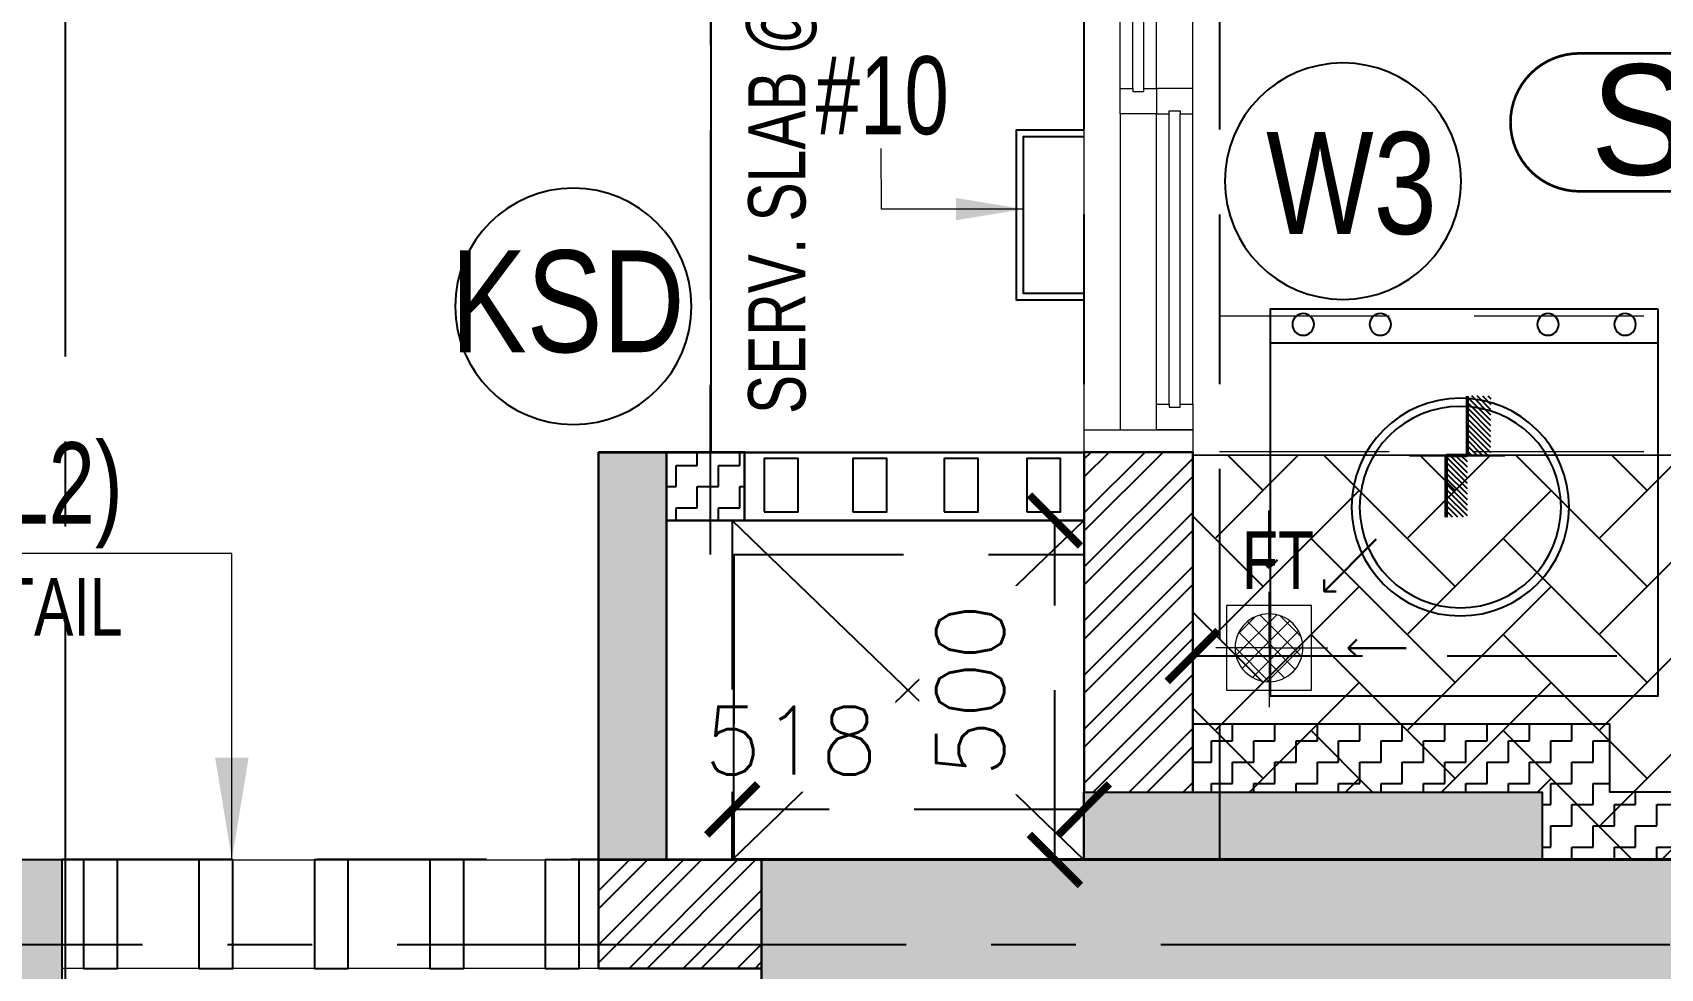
# Model space of a CAD drawing. Header units: millimetres. Extents: x 1167879 to 1231451, y -5731814 to -5645217.
# Drawn here: x 1199208 to 1201606, y -5721835 to -5720456 of the extents above; entities that cross this region are included whole.
import ezdxf
from ezdxf.enums import TextEntityAlignment as Align

# ---------------------------------------------------------------- set-up
doc = ezdxf.new("R2010")
doc.units = ezdxf.units.MM
doc.header["$LTSCALE"] = 1000
doc.header["$MEASUREMENT"] = 0
for name, pattern in [('2BHK-A - FRONT$0$AUDIT_D_120904163729-0', [0]), ('AUDIT_D_120904163729-0', [0]), ('T8 - TYPICAL FLOOR CORE$0$HIDDEN', [0.375, 0.25, -0.125]), ('T8(T9 IS SIMILAR) - DIMENSION & TEXTING$0$HIDDEN', [0.375, 0.25, -0.125]), ('T8(T9 IS SIMILAR)$0$$0$HIDDEN', [0.375, 0.25, -0.125]), ('T8(T9 IS SIMILAR)$0$HIDDEN', [0.375, 0.25, -0.125]), ('T8_REFUGE COLUMNS$0$CENTER2', [1.125, 0.75, -0.125, 0.125, -0.125])]:
    doc.linetypes.add(name, pattern=pattern)
doc.layers.get('0').update_dxf_attribs({"linetype": 'AUDIT_D_120904163729-0'})
for name, color, linetype in [('2BHK-A - FRONT$0$$0$A-Elev Feature-Chajja', 13, 'Continuous'), ('2BHK-A - FRONT$0$$0$CUT-OUT', 49, 'Continuous'), ('2BHK-A - FRONT$0$$0$LEDGE WALL', 5, 'Continuous'), ('2BHK-A - FRONT$0$A-DECK SUNK 125', 8, 'Continuous'), ('2BHK-A - FRONT$0$A-HATCH -160', 251, '2BHK-A - FRONT$0$AUDIT_D_120904163729-0'), ('2BHK-A - FRONT$0$a-KIT FIX', 251, 'Continuous'), ('2BHK-A - FRONT$0$A-SERVICES CUTOUT', 8, 'Continuous'), ('2BHK-A - FRONT$0$a-tile drop', 3, 'Continuous'), ('2BHK-A - FRONT$0$APT PLANS-typ$0$TILEDROP', 3, 'Continuous'), ('T8 - TYPICAL FLOOR CORE$0$A-SLAB SUNK-AC LEDGES', 251, 'T8 - TYPICAL FLOOR CORE$0$HIDDEN'), ('T8(T9 IS SIMILAR) - DIMENSION & TEXTING$0$A-DIMENSIONS', 2, 'T8(T9 IS SIMILAR) - DIMENSION & TEXTING$0$HIDDEN'), ('T8(T9 IS SIMILAR) - DIMENSION & TEXTING$0$a-window-no', 125, 'Continuous'), ('T8(T9 IS SIMILAR)$0$$6$a-beam 2', 50, 'Continuous'), ('T8(T9 IS SIMILAR)$0$S-BEAM', 20, 'T8(T9 IS SIMILAR)$0$$0$HIDDEN'), ('T8_REFUGE COLUMNS$0$A-CENTERLINE', 193, 'T8_REFUGE COLUMNS$0$CENTER2'), ('T8_REFUGE COLUMNS$0$A-RCC COLS', 3, 'Continuous'), ('T8_REFUGE COLUMNS$0$A-SHEAR WALL THICKENING', 3, 'Continuous'), ('T8_TYPICAL COLUMNS$0$A-RCC COLS', 3, 'Continuous'), ('T8_TYPICAL COLUMNS$0$A-SHEAR WALL THICKENING', 3, 'Continuous')]:
    doc.layers.add(name, color=color, linetype=linetype)
for name, color, linetype, lineweight in [('2BHK-A - FRONT$0$$0$a-TOI-fixtures', 251, 'Continuous', 0), ('2BHK-A - FRONT$0$$0$A-WALL- 160', 6, 'Continuous', 30), ('2BHK-A - FRONT$0$$0$Ele', 8, 'Continuous', 15), ('2BHK-A - FRONT$0$a-TOI-fixtures', 251, 'Continuous', 0), ('2BHK-A - FRONT$0$A-WALL- 160', 6, 'Continuous', 30), ('2BHK-A - FRONT$0$Window', 4, 'Continuous', 20), ('T8(T9 IS SIMILAR) - DIMENSION & TEXTING$0$R0-18-10-2014-T1-1st Podium Floor Plan$0$Text', 2, 'Continuous', 0), ('T8(T9 IS SIMILAR) - DIMENSION & TEXTING$0$T8 - TYPICAL FLOOR CORE$0$$1$a-Text', 4, 'Continuous', 0), ('T8(T9 IS SIMILAR)$0$D&W', 8, 'Continuous', 25), ('T8(T9 IS SIMILAR)$0$SCPL BEAM', 191, 'T8(T9 IS SIMILAR)$0$$0$HIDDEN', 13), ('T8_REFUGE COLUMNS$0$A-COLUMN NO size reduce', 81, 'Continuous', 25)]:
    doc.layers.add(name, color=color, linetype=linetype, lineweight=lineweight)
doc.layers.add('T8_REFUGE COLUMNS$0$COL-HATCH', color=7, linetype='Continuous', lineweight=25, true_color=0xa3a3a3)
doc.layers.add('T8_TYPICAL COLUMNS$0$$0$COL-HATCH', color=7, linetype='Continuous', lineweight=25, true_color=0xa3a3a3)
doc.styles.add('2BHK-A - FRONT$0$Romans 1', font='romans.shx', dxfattribs={"height": 100})
doc.styles.add('T8(T9 IS SIMILAR) - DIMENSION & TEXTING$0$ARIAL ARROW', font='swisscl.ttf')
doc.styles.add('T8(T9 IS SIMILAR) - DIMENSION & TEXTING$0$LODHA STANDERD', font='sanss___.ttf')
doc.styles.add('T8(T9 IS SIMILAR) - DIMENSION & TEXTING$0$Romans 1', font='romans.shx', dxfattribs={"height": 100})
doc.styles.add('T8(T9 IS SIMILAR) - DIMENSION & TEXTING$0$T8 - TYPICAL FLOOR CORE$0$$1$ARIAL ARROW', font='swisscl.ttf')
doc.styles.add('T8(T9 IS SIMILAR) - DIMENSION & TEXTING$0$Tahoma', font='tahoma.ttf')
doc.styles.add('T8_REFUGE COLUMNS$0$STANDARD', font='GOTHIC.TTF')
doc.dimstyles.new('2BHK-A - FRONT$0$ALPINE S', dxfattribs={"dimscale": 0, "dimtxt": 100, "dimasz": 75, "dimexe": 0, "dimexo": 0, "dimgap": 75, "dimtad": 1, "dimdec": 0, "dimzin": 0, "dimdsep": 46, "dimtxsty": '2BHK-A - FRONT$0$Romans 1', "dimblk": '2BHK-A - FRONT$0$_ArchTick', "dimcen": 0.09, "dimclrd": 256, "dimclre": 256, "dimclrt": 7, "dimadec": 0, "dimazin": 0, "dimtfac": 1, "dimtdec": 0, "dimtofl": 0, "dimtmove": 1, "dimatfit": 0, "dimldrblk": '2BHK-A - FRONT$0$_Open90', "dimfxl": 1, "dimtolj": 1, "dimtzin": 0, "dimarcsym": 0})
doc.dimstyles.new('T8(T9 IS SIMILAR) - DIMENSION & TEXTING$0$ALPINE S', dxfattribs={"dimscale": 0, "dimtxt": 100, "dimasz": 75, "dimexe": 0, "dimexo": 0, "dimgap": 75, "dimtad": 1, "dimdec": 0, "dimzin": 0, "dimdsep": 46, "dimtxsty": 'T8(T9 IS SIMILAR) - DIMENSION & TEXTING$0$Romans 1', "dimblk": 'T8(T9 IS SIMILAR) - DIMENSION & TEXTING$0$_ArchTick', "dimcen": 0.09, "dimclrd": 256, "dimclre": 256, "dimclrt": 7, "dimadec": 0, "dimazin": 0, "dimtfac": 1, "dimtdec": 0, "dimtofl": 0, "dimtmove": 1, "dimatfit": 0, "dimldrblk": 'T8(T9 IS SIMILAR) - DIMENSION & TEXTING$0$_Open90', "dimfxl": 1, "dimtolj": 1, "dimtzin": 0, "dimarcsym": 0})
doc.dimstyles.new('T8(T9 IS SIMILAR) - DIMENSION & TEXTING$0$SAMATA STD', dxfattribs={"dimtxt": 100, "dimasz": 50, "dimexe": 50, "dimexo": 50, "dimgap": 10, "dimtad": 0, "dimdec": 0, "dimrnd": 5, "dimzin": 0, "dimdsep": 46, "dimtxsty": 'T8(T9 IS SIMILAR) - DIMENSION & TEXTING$0$Tahoma', "dimblk": 'T8(T9 IS SIMILAR) - DIMENSION & TEXTING$0$_Origin2', "dimcen": -50, "dimdle": 50, "dimclrd": 7, "dimclre": 7, "dimclrt": 7, "dimadec": 0, "dimazin": 0, "dimtfac": 1, "dimtdec": 0, "dimtmove": 1, "dimatfit": 3, "dimfxl": 150, "dimtfill": 1, "dimtolj": 1, "dimtzin": 0, "dimlwd": -1, "dimlwe": -1, "dimarcsym": 0})
pattern_1 = [(0, (0, 0), (31.25, 31.25), [31.25, -31.25]), (90, (31.25, 0), (-31.25, 31.25), [31.25, -31.25])]

# ---------------------------------------------------------------- blocks, each defined once
blk = doc.blocks.new('T8(T9 IS SIMILAR) - DIMENSION & TEXTING$0$_Origin2')
at = {"color": 0, "linetype": 'ByBlock', "lineweight": -2}
blk.add_line((-0.5, 0), (-1, 0), dxfattribs=at)
for radius in [0.5, 0.25]:
    blk.add_circle((0, 0), radius, dxfattribs=at)
blk = doc.blocks.new('T8(T9 IS SIMILAR) - DIMENSION & TEXTING$0$WINDOW TAG')
at = {"layer": 'T8(T9 IS SIMILAR) - DIMENSION & TEXTING$0$a-window-no'}
blk.add_circle((0, 0), 174.0900956831736, dxfattribs=at)
at = {"layer": 'T8(T9 IS SIMILAR) - DIMENSION & TEXTING$0$a-window-no', "style": 'T8(T9 IS SIMILAR) - DIMENSION & TEXTING$0$LODHA STANDERD'}
blk.add_attdef('WINDOW', text='', height=150, dxfattribs=at).set_placement((11.34681474116587, 2.790841638110578), align=Align.MIDDLE_CENTER)
blk = doc.blocks.new('T8(T9 IS SIMILAR) - DIMENSION & TEXTING$0$_ArchTick')
at = {"color": 0, "linetype": 'ByBlock', "const_width": 0.15}
blk.add_lwpolyline([(-0.5, -0.5), (0.5, 0.5)], dxfattribs=at)
blk = doc.blocks.new('*D532')
at = {"layer": 'T8(T9 IS SIMILAR) - DIMENSION & TEXTING$0$A-DIMENSIONS', "linetype": 'T8(T9 IS SIMILAR) - DIMENSION & TEXTING$0$HIDDEN', "lineweight": -2, "transparency": 16777216}
for p, q in [((1200917.264479274, -5721250.608770953), (1200917.264479274, -5721374.467450213)), ((1204892.264499908, -5721250.608770953), (1204892.264499908, -5721374.467450213))]:
    blk.add_line(p, q, dxfattribs=at)
at = {"layer": 'T8(T9 IS SIMILAR) - DIMENSION & TEXTING$0$A-DIMENSIONS', "lineweight": -2, "transparency": 16777216}
blk.add_line((1200917.264479274, -5721374.467450213), (1204892.264499908, -5721374.467450213), dxfattribs=at)
at = {"layer": 'T8(T9 IS SIMILAR) - DIMENSION & TEXTING$0$A-DIMENSIONS', "linetype": 'ByBlock', "lineweight": -2, "transparency": 16777216, "xscale": 75, "yscale": 75, "zscale": 75, "rotation": 180}
blk.add_blockref('T8(T9 IS SIMILAR) - DIMENSION & TEXTING$0$_ArchTick', (1200917.264479274, -5721374.467450213), dxfattribs=at)
at = {"layer": 'T8(T9 IS SIMILAR) - DIMENSION & TEXTING$0$A-DIMENSIONS', "linetype": 'ByBlock', "lineweight": -2, "transparency": 16777216, "xscale": 75, "yscale": 75, "zscale": 75}
blk.add_blockref('T8(T9 IS SIMILAR) - DIMENSION & TEXTING$0$_ArchTick', (1204892.264499908, -5721374.467450213), dxfattribs=at)
at = {"layer": 'T8(T9 IS SIMILAR) - DIMENSION & TEXTING$0$A-DIMENSIONS', "color": 7, "linetype": 'ByBlock', "transparency": 16777216, "insert": (1203075.905711138, -5721249.467450213), "char_height": 100, "attachment_point": 5, "style": 'T8(T9 IS SIMILAR) - DIMENSION & TEXTING$0$Romans 1'}
blk.add_mtext('\\A1;3975', dxfattribs=at)
blk = doc.blocks.new('T8(T9 IS SIMILAR) - DIMENSION & TEXTING$0$_Open90')
at = {"color": 0, "linetype": 'ByBlock', "lineweight": -2}
for p, q in [((-0.5, 0.5), (0, 0)), ((0, 0), (-1, 0)), ((0, 0), (-0.5, -0.5))]:
    blk.add_line(p, q, dxfattribs=at)
blk = doc.blocks.new('*D262')
at = {"layer": 'T8(T9 IS SIMILAR) - DIMENSION & TEXTING$0$A-DIMENSIONS', "linetype": 'T8(T9 IS SIMILAR) - DIMENSION & TEXTING$0$HIDDEN', "lineweight": -2, "transparency": 16777216}
for p, q in [((1200239.060701034, -5721674.86325339), (1200239.060701034, -5721600.515585697)), ((1200756.937013956, -5721674.86325339), (1200756.937013956, -5721600.515585697))]:
    blk.add_line(p, q, dxfattribs=at)
at = {"layer": 'T8(T9 IS SIMILAR) - DIMENSION & TEXTING$0$A-DIMENSIONS', "lineweight": -2, "transparency": 16777216}
blk.add_line((1200756.937013956, -5721600.515585697), (1200239.060701034, -5721600.515585697), dxfattribs=at)
at = {"layer": 'T8(T9 IS SIMILAR) - DIMENSION & TEXTING$0$A-DIMENSIONS', "linetype": 'ByBlock', "lineweight": -2, "transparency": 16777216, "xscale": 75, "yscale": 75, "zscale": 75}
blk.add_blockref('T8(T9 IS SIMILAR) - DIMENSION & TEXTING$0$_ArchTick', (1200756.937013956, -5721600.515585697), dxfattribs=at)
at = {"layer": 'T8(T9 IS SIMILAR) - DIMENSION & TEXTING$0$A-DIMENSIONS', "color": 7, "linetype": 'ByBlock', "transparency": 16777216, "insert": (1200325.670615601, -5721499.166500621), "char_height": 100, "attachment_point": 5, "style": 'T8(T9 IS SIMILAR) - DIMENSION & TEXTING$0$Romans 1', "bg_fill": 3, "box_fill_scale": 1.25, "bg_fill_color": 256, "bg_fill_true_color": 13158600, "bg_fill_transparency": 0}
blk.add_mtext('\\A1;518', dxfattribs=at)
at = {"layer": 'T8(T9 IS SIMILAR) - DIMENSION & TEXTING$0$A-DIMENSIONS', "linetype": 'ByBlock', "lineweight": -2, "transparency": 16777216, "xscale": 75, "yscale": 75, "zscale": 75, "rotation": 180}
blk.add_blockref('T8(T9 IS SIMILAR) - DIMENSION & TEXTING$0$_ArchTick', (1200239.060701034, -5721600.515585697), dxfattribs=at)
blk = doc.blocks.new('*D263')
at = {"layer": 'T8(T9 IS SIMILAR) - DIMENSION & TEXTING$0$A-DIMENSIONS', "linetype": 'T8(T9 IS SIMILAR) - DIMENSION & TEXTING$0$HIDDEN', "lineweight": -2, "transparency": 16777216}
for p, q in [((1200757.264479273, -5721174.931558357), (1200714.367688449, -5721174.931558357)), ((1200756.937014136, -5721674.911208472), (1200714.367688449, -5721674.911208472))]:
    blk.add_line(p, q, dxfattribs=at)
at = {"layer": 'T8(T9 IS SIMILAR) - DIMENSION & TEXTING$0$A-DIMENSIONS', "lineweight": -2, "transparency": 16777216}
blk.add_line((1200714.367688449, -5721674.911208472), (1200714.367688449, -5721174.931558357), dxfattribs=at)
at = {"layer": 'T8(T9 IS SIMILAR) - DIMENSION & TEXTING$0$A-DIMENSIONS', "linetype": 'ByBlock', "lineweight": -2, "transparency": 16777216, "xscale": 75, "yscale": 75, "zscale": 75}
for p, rotation in [((1200714.367688449, -5721174.931558357), 90), ((1200714.367688449, -5721674.911208472), 270)]:
    blk.add_blockref('T8(T9 IS SIMILAR) - DIMENSION & TEXTING$0$_ArchTick', p, dxfattribs=dict(at, rotation=rotation))
at = {"layer": 'T8(T9 IS SIMILAR) - DIMENSION & TEXTING$0$A-DIMENSIONS', "color": 7, "linetype": 'ByBlock', "transparency": 16777216, "insert": (1200589.36768845, -5721424.921383414), "char_height": 100, "attachment_point": 5, "rotation": 90, "style": 'T8(T9 IS SIMILAR) - DIMENSION & TEXTING$0$Romans 1', "bg_fill": 3, "box_fill_scale": 1.25, "bg_fill_color": 256, "bg_fill_true_color": 13158600, "bg_fill_transparency": 0}
blk.add_mtext('\\A1;500', dxfattribs=at)
blk = doc.blocks.new('T8_REFUGE COLUMNS$0$A$C277F3394')
at = {"layer": 'T8_REFUGE COLUMNS$0$A-SHEAR WALL THICKENING', "linetype": 'ByBlock', "true_color": 0xa3a3a3}
h = blk.add_hatch(color=253, dxfattribs=at)
h.dxf.hatch_style = 1
h.paths.add_polyline_path([(-4335.32748595369, -2350), (-3660.327485950664, -2350), (-3660.327485950664, -2450), (-4335.32748595369, -2450)])
at = {"layer": 'T8_REFUGE COLUMNS$0$A-SHEAR WALL THICKENING', "linetype": 'ByBlock'}
blk.add_lwpolyline([(-4335.32748595369, -2350), (-3660.327485950664, -2350), (-3660.327485950664, -2450), (-4335.32748595369, -2450)], close=True, dxfattribs=at)
blk = doc.blocks.new('T8_REFUGE COLUMNS$0$A$C46A13422')
at = {"layer": 'T8_REFUGE COLUMNS$0$A-SHEAR WALL THICKENING', "linetype": 'ByBlock'}
blk.add_blockref('T8_REFUGE COLUMNS$0$A$C277F3394', (-5609.804574582027, -7500.000000004657), dxfattribs=at)
blk = doc.blocks.new('T8_REFUGE COLUMNS')
at = {"layer": 'T8_REFUGE COLUMNS$0$COL-HATCH', "linetype": 'ByBlock'}
h = blk.add_hatch(color=256, dxfattribs=at)
h.dxf.hatch_style = 1
h.paths.add_polyline_path([(1196642.069074492, -5721924.863253403), (1199252.069074523, -5721924.863253403), (1199252.069074523, -5721674.863253405), (1196642.069074492, -5721674.863253405)])
h = blk.add_hatch(color=256, dxfattribs=at)
h.dxf.hatch_style = 1
h.paths.add_polyline_path([(1200282.069074492, -5721674.863253403), (1201792.069074492, -5721674.863253403), (1201792.069074492, -5721924.863253403), (1200282.069074492, -5721924.863253403)])
at = {"layer": 'T8_REFUGE COLUMNS$0$A-CENTERLINE'}
for p, q in [((1199257.069077838, -5728808.541404216), (1199257.069077838, -5698299.636913834)), ((1217370.295760799, -5721799.863253404), (1182156.903157666, -5721799.863253404))]:
    blk.add_line(p, q, dxfattribs=at)
at = {"layer": 'T8_REFUGE COLUMNS$0$A-COLUMN NO size reduce', "linetype": 'ByBlock', "const_width": 3.9}
blk.add_lwpolyline([(1201487.004085433, -5720690.069423738, -1), (1201487.004085433, -5720486.894712655), (1202089.855886927, -5720486.894712656, -1), (1202089.855886928, -5720690.069423736)], format="xyb", close=True, dxfattribs=at)
at = {"layer": 'T8_REFUGE COLUMNS$0$A-RCC COLS', "linetype": 'ByBlock'}
for points in [[(1196642.069074492, -5721924.863253403), (1199252.069074523, -5721924.863253403), (1199252.069074523, -5721674.863253405), (1196642.069074492, -5721674.863253405)], [(1200282.069074492, -5721674.863253403), (1201792.069074492, -5721674.863253403), (1201792.069074492, -5721924.863253403), (1200282.069074492, -5721924.863253403)]]:
    blk.add_lwpolyline(points, close=True, dxfattribs=at)
blk.add_blockref('T8_REFUGE COLUMNS$0$A$C46A13422', (1210702.069074492, -5711724.863253396), dxfattribs=at)
at = {"layer": 'T8_REFUGE COLUMNS$0$A-COLUMN NO size reduce', "linetype": 'ByBlock', "insert": (1201503.254085432, -5720503.144712655), "char_height": 162.5, "attachment_point": 1, "style": 'T8_REFUGE COLUMNS$0$STANDARD'}
blk.add_mtext_dynamic_manual_height_columns('SW47', width=444.6849770843983, gutter_width=500, heights=[0], dxfattribs=at)
blk = doc.blocks.new('T8_TYPICAL COLUMNS$0$A$C277F3394')
at = {"layer": 'T8_TYPICAL COLUMNS$0$A-SHEAR WALL THICKENING', "linetype": 'ByBlock'}
h = blk.add_hatch(color=31, dxfattribs=at)
h.dxf.hatch_style = 1
h.paths.add_polyline_path([(-4335.32748595369, -2350), (-3660.327485950664, -2350), (-3660.327485950664, -2450), (-4335.32748595369, -2450)])
blk.add_lwpolyline([(-4335.32748595369, -2350), (-3660.327485950664, -2350), (-3660.327485950664, -2450), (-4335.32748595369, -2450)], close=True, dxfattribs=at)
blk = doc.blocks.new('T8_TYPICAL COLUMNS$0$A$C46A13422')
at = {"layer": 'T8_TYPICAL COLUMNS$0$A-SHEAR WALL THICKENING', "linetype": 'ByBlock'}
blk.add_blockref('T8_TYPICAL COLUMNS$0$A$C277F3394', (-5609.804574582027, -7500.000000004657), dxfattribs=at)
blk = doc.blocks.new('T8_TYPICAL COLUMNS')
at = {"layer": 'T8_TYPICAL COLUMNS$0$$0$COL-HATCH', "linetype": 'ByBlock'}
h = blk.add_hatch(color=256, dxfattribs=at)
h.dxf.hatch_style = 1
h.paths.add_polyline_path([(1200282.240084554, -5721924.027665386), (1202692.264499909, -5721924.027665386), (1202692.264499909, -5721674.027665386), (1200282.240084554, -5721674.027665386)])
h.paths.add_polyline_path([(1209852.264499908, -5721674.027665386), (1212262.288915263, -5721674.027665386), (1212262.288915263, -5721924.027665386), (1209852.264499908, -5721924.027665386)])
at = {"layer": 'T8_TYPICAL COLUMNS$0$A-RCC COLS', "linetype": 'ByBlock'}
blk.add_lwpolyline([(1200282.240084554, -5721924.027665386), (1202692.264499909, -5721924.027665386), (1202692.264499909, -5721674.027665386), (1200282.240084554, -5721674.027665386)], close=True, dxfattribs=at)
for name, p in [('T8_REFUGE COLUMNS', (0, 0)), ('T8_TYPICAL COLUMNS$0$A$C46A13422', (1210702.069074492, -5711724.863253396))]:
    blk.add_blockref(name, p, dxfattribs=at)
blk = doc.blocks.new('2BHK-A - FRONT$0$1500')
at = {"layer": '2BHK-A - FRONT$0$Window', "color": 1, "lineweight": 13}
for p, q in [((1150276.486151809, -5694418.8163806), (1148842.486151809, -5694418.8163806)), ((1149307.486151809, -5694418.8163806), (1148879.986151809, -5694418.8163806)), ((1149307.486151809, -5694472.143047268), (1148879.986151809, -5694472.143047268)), ((1149773.736151809, -5694472.143047268), (1149344.986151809, -5694472.143047268)), ((1149811.236151809, -5694472.143047268), (1150276.48615181, -5694472.143047269)), ((1149307.486151809, -5694525.469713934), (1148842.486151809, -5694525.469713934)), ((1149773.736151809, -5694525.469713934), (1149344.986151809, -5694525.469713934)), ((1150238.986151809, -5694525.469713934), (1149811.236151809, -5694525.469713934)), ((1149773.736151809, -5694578.8163806), (1148842.486151809, -5694578.8163806)), ((1150238.986151809, -5694578.8163806), (1149811.236151809, -5694578.8163806))]:
    blk.add_line(p, q, dxfattribs=at)
at = {"layer": '2BHK-A - FRONT$0$Window', "color": 5, "lineweight": 13}
for p, q in [((1149307.486151809, -5694449.059713934), (1148879.986151809, -5694449.059713934)), ((1149307.486151809, -5694453.559713934), (1148879.986151809, -5694453.559713934)), ((1149773.736151809, -5694490.726380601), (1149344.986151809, -5694490.726380601)), ((1149773.736151809, -5694506.886380601), (1149344.986151809, -5694506.886380601)), ((1150238.986151809, -5694544.053047268), (1149811.236151809, -5694544.053047268)), ((1150238.986151809, -5694560.233047267), (1149811.236151809, -5694560.233047267))]:
    blk.add_line(p, q, dxfattribs=at)
at = {"layer": '2BHK-A - FRONT$0$Window', "color": 4, "lineweight": 13}
for points in [[(1148842.486151809, -5694418.8163806), (1148809.486151809, -5694418.8163806), (1148809.486151809, -5694578.8163806), (1148842.486151809, -5694578.8163806)], [(1148879.986151809, -5694453.559713934), (1148879.986151809, -5694472.143047268), (1148842.486151809, -5694472.143047268), (1148842.486151809, -5694418.8163806), (1148879.986151809, -5694418.8163806), (1148879.986151809, -5694449.059713934), (1148875.486151809, -5694449.059713934), (1148875.486151809, -5694453.559713934)], [(1149307.486151809, -5694453.559713934), (1149307.486151809, -5694472.143047268), (1149344.986151809, -5694472.143047268), (1149344.986151809, -5694418.8163806), (1149307.486151809, -5694418.8163806), (1149307.486151809, -5694449.059713934), (1149311.986151809, -5694449.059713934), (1149311.986151809, -5694453.559713934)], [(1150309.486151809, -5694418.8163806), (1150276.486151809, -5694418.8163806), (1150276.486151809, -5694578.8163806), (1150309.486151809, -5694578.8163806)], [(1149344.986151809, -5694506.886380601), (1149344.986151809, -5694525.469713934), (1149307.486151809, -5694525.469713934), (1149307.486151809, -5694472.143047268), (1149344.986151809, -5694472.143047268), (1149344.986151809, -5694490.726380601), (1149340.486151809, -5694490.726380601), (1149340.486151809, -5694506.886380601)], [(1149773.736151809, -5694506.886380601), (1149773.736151809, -5694525.469713934), (1149811.236151809, -5694525.469713934), (1149811.236151809, -5694472.143047268), (1149773.736151809, -5694472.143047268), (1149773.736151809, -5694490.726380601), (1149778.236151809, -5694490.726380601), (1149778.236151809, -5694506.886380601)], [(1149811.236151809, -5694560.233047267), (1149811.236151809, -5694578.8163806), (1149773.736151809, -5694578.8163806), (1149773.736151809, -5694525.469713934), (1149811.236151809, -5694525.469713934), (1149811.236151809, -5694544.053047268), (1149806.736151809, -5694544.053047268), (1149806.736151809, -5694560.233047267)], [(1150238.986151809, -5694560.233047267), (1150238.986151809, -5694578.8163806), (1150276.486151809, -5694578.8163806), (1150276.486151809, -5694525.469713934), (1150238.986151809, -5694525.469713934), (1150238.986151809, -5694544.053047268), (1150243.486151809, -5694544.053047268), (1150243.486151809, -5694560.233047267)]]:
    blk.add_lwpolyline(points, close=True, dxfattribs=at)
blk = doc.blocks.new('2BHK-A - FRONT$0$WM-flat-1')
at = {"layer": '2BHK-A - FRONT$0$a-KIT FIX'}
blk.add_line((-110.3425776257645, -114.8052598498761), (-680.6954879406837, -114.8052598498761), dxfattribs=at)
blk.add_lwpolyline([(-680.6954879406837, -64.80525984987615), (-680.6954879406837, -635.1581701645628), (-110.3425776257645, -635.1581701645628), (-110.3425776257645, -64.80525984987615)], close=True, dxfattribs=at)
for centre, radius in [((-632.5945640295978, -87.86119951773433), 15.90515277803484), ((-518.9811874706065, -87.86119951773433), 15.90515277803484), ((-272.0568780959584, -87.86119951773433), 15.90515277803484), ((-158.4435015368508, -87.86119951773433), 15.90515277803484), ((-389.9216592886951, -356.8034508628771), 160.3296792248438), ((-389.9216592886951, -356.8034508628771), 148.3296792248438)]:
    blk.add_circle(centre, radius, dxfattribs=at)
blk = doc.blocks.new('2BHK-A - FRONT$0$_ArchTick')
at = {"color": 0, "linetype": 'ByBlock', "const_width": 0.15}
blk.add_lwpolyline([(-0.5, -0.5), (0.5, 0.5)], dxfattribs=at)
blk = doc.blocks.new('2BHK-A - FRONT$0$_Open90')
at = {"color": 0, "linetype": 'ByBlock', "lineweight": -2}
for p, q in [((0, 0), (-1, 0)), ((-0.5, 0.5), (0, 0)), ((0, 0), (-0.5, -0.5))]:
    blk.add_line(p, q, dxfattribs=at)
blk = doc.blocks.new('2BHK-A - FRONT$0$TILE DROP -x')
at = {"layer": '2BHK-A - FRONT$0$APT PLANS-typ$0$TILEDROP'}
h = blk.add_hatch(dxfattribs=at)
h.set_pattern_fill('ACET-2D-ANSI31', color=8, scale=90, angle=89.99999999999999, style=0)
h.set_pattern_definition([(135, (-851695.9139893535, 5365039.182609772), (-7.954951288348662, -7.954951288348659), [])])
h.paths.add_polyline_path([(-58323.94854449527, -19205.88290157635), (-58323.94854449527, -19023.73387729563), (-58261.51981097856, -19023.73387729563), (-58261.51981097856, -19205.88290157635)])
edge = h.paths.add_edge_path()
edge.add_line((-58323.94854449527, -19381.16774707194), (-58393.72960459582, -19381.16774707194))
edge.add_line((-58323.9485444997, -19205.88290157635), (-58323.94854449527, -19381.16774707194))
edge.add_line((-58393.08517707838, -19205.88290157635), (-58323.9485444997, -19205.88290157635))
edge.add_line((-58393.08517707464, -19381.16774707194), (-58393.08517707838, -19205.88290157635))
at = {"layer": '2BHK-A - FRONT$0$APT PLANS-typ$0$TILEDROP', "color": 1}
blk.add_line((-58153.93408855224, -19205.88290150836), (-58434.03095930733, -19205.88290150836), dxfattribs=at)
at = {"layer": '2BHK-A - FRONT$0$APT PLANS-typ$0$TILEDROP', "color": 20, "const_width": 10}
for points in [[(-58261.51981097856, -19205.88290157635), (-58261.51981097856, -19023.73387729563)], [(-58323.94854449527, -19381.16774707194), (-58323.94854449527, -19205.88290157635)], [(-58323.94854449527, -19205.88290157635), (-58261.51981097856, -19205.88290157635)]]:
    blk.add_lwpolyline(points, dxfattribs=at)
blk = doc.blocks.new('T8 - TYPICAL FLOOR CORE')
at = {"layer": 'T8 - TYPICAL FLOOR CORE$0$A-SLAB SUNK-AC LEDGES', "linetype": 'ByBlock'}
blk.add_line((1200207.43586557, -5719224.863253399), (1200207.43586557, -5721074.165996823), dxfattribs=at)
blk = doc.blocks.new('T8(T9 IS SIMILAR) - DIMENSION & TEXTING')
at = {"layer": 'T8(T9 IS SIMILAR) - DIMENSION & TEXTING$0$a-window-no'}
ref = blk.add_blockref('T8(T9 IS SIMILAR) - DIMENSION & TEXTING$0$WINDOW TAG', (1201138.584983289, -5720675.140993693), dxfattribs=dict(at, xscale=-1, rotation=180))
ref.add_attrib('WINDOW', 'W3', dxfattribs={"height": 150, "style": 'T8(T9 IS SIMILAR) - DIMENSION & TEXTING$0$LODHA STANDERD', "width": 0.8}).set_placement((1201151.248670458, -5720677.931835329), align=Align.MIDDLE_CENTER)
ref = blk.add_blockref('T8(T9 IS SIMILAR) - DIMENSION & TEXTING$0$WINDOW TAG', (1200005.006162856, -5720859.601252234), dxfattribs=dict(at, xscale=-1))
ref.add_attrib('WINDOW', 'KSD', dxfattribs={"height": 150, "style": 'T8(T9 IS SIMILAR) - DIMENSION & TEXTING$0$LODHA STANDERD', "width": 0.8}).set_placement((1199996.622311078, -5720852.077900309), align=Align.MIDDLE_CENTER)
at = {"layer": 'T8(T9 IS SIMILAR) - DIMENSION & TEXTING$0$R0-18-10-2014-T1-1st Podium Floor Plan$0$Text', "linetype": 'ByBlock', "style": 'T8(T9 IS SIMILAR) - DIMENSION & TEXTING$0$ARIAL ARROW'}
for s, height, p in [('#10', 114.75, (1200361.872323622, -5720605.909601983)), ('FT', 85, (1200989.744232427, -5721275.838419192))]:
    blk.add_text(s, height=height, dxfattribs=at).set_placement(p)
at = {"layer": 'T8(T9 IS SIMILAR) - DIMENSION & TEXTING$0$R0-18-10-2014-T1-1st Podium Floor Plan$0$Text', "insert": (1199341.237125142, -5721346.02423446), "char_height": 120, "width": 3557.379370709298, "attachment_point": 9, "style": 'T8(T9 IS SIMILAR) - DIMENSION & TEXTING$0$ARIAL ARROW'}
blk.add_mtext('LOUVERS (L2)\\P{\\H0.70833x;AS PER  DETAIL}', dxfattribs=at)
at = {"layer": 'T8(T9 IS SIMILAR) - DIMENSION & TEXTING$0$T8 - TYPICAL FLOOR CORE$0$$1$a-Text', "style": 'T8(T9 IS SIMILAR) - DIMENSION & TEXTING$0$T8 - TYPICAL FLOOR CORE$0$$1$ARIAL ARROW'}
blk.add_text('SERV. SLAB @BEAM BOTTOM', height=84.375, rotation=90, dxfattribs=at).set_placement((1200346.898156999, -5721018.070919664, 0.006081379658228192))
at = {"layer": 'T8(T9 IS SIMILAR) - DIMENSION & TEXTING$0$A-DIMENSIONS', "linetype": 'ByBlock'}
for base, p1, p2, override, picture, middle in [((1204892.264499908, -5721374.467450213), (1200917.264479274, -5721250.608770953), (1204892.264499908, -5721250.608770953), {"dimscale": 1, "dimfxl": 5, "dimarcsym": 1}, '*D532', (1203075.905711138, -5721374.467450213)), ((1200239.060701034, -5721600.515585697), (1200756.937013956, -5721674.86325339), (1200239.060701034, -5721674.86325339), {"dimscale": 1, "dimfxl": 5, "dimtfill": 1, "dimarcsym": 1}, '*D262', (1200325.670615601, -5721624.166500621))]:
    dim = blk.add_linear_dim(base=base, p1=p1, p2=p2, dimstyle='T8(T9 IS SIMILAR) - DIMENSION & TEXTING$0$ALPINE S', override=override, dxfattribs=at)
    dim.commit()
    dim.dimension.update_dxf_attribs({"geometry": picture, "text_midpoint": middle, "dimtype": 128})
at = {"layer": 'T8(T9 IS SIMILAR) - DIMENSION & TEXTING$0$R0-18-10-2014-T1-1st Podium Floor Plan$0$Text'}
for points, override in [([(1200668.390683232, -5720716.242350623), (1200458.635091109, -5720716.269555407), (1200458.590402022, -5720627.056685994)], {"dimscale": 1, "dimasz": 100, "dimclrd": 2, "dimfxlon": 1, "dimarcsym": 1}), ([(1199501.957290271, -5721674.3662308), (1199501.957290239, -5721223.708482599), (1198668.13046156, -5721223.744039682)], {"dimscale": 1, "dimasz": 150, "dimclrd": 2, "dimfxlon": 1, "dimarcsym": 1})]:
    blk.add_leader(points, dimstyle='T8(T9 IS SIMILAR) - DIMENSION & TEXTING$0$SAMATA STD', override=override, dxfattribs=at)
at = {"layer": 'T8(T9 IS SIMILAR) - DIMENSION & TEXTING$0$A-DIMENSIONS', "linetype": 'ByBlock'}
dim = blk.add_linear_dim(base=(1200714.367688449, -5721174.931558357), p1=(1200756.937014136, -5721674.911208472), p2=(1200757.264479273, -5721174.931558357), angle=90, dimstyle='T8(T9 IS SIMILAR) - DIMENSION & TEXTING$0$ALPINE S', override={"dimscale": 1, "dimfxl": 5, "dimtfill": 1, "dimarcsym": 1}, dxfattribs=at)
dim.commit()
dim.dimension.update_dxf_attribs({"geometry": '*D263', "text_midpoint": (1200589.36768845, -5721424.921383414)})
blk = doc.blocks.new('2BHK-A - FRONT$0$A$C1DA736AB')
at = {"layer": '2BHK-A - FRONT$0$a-TOI-fixtures', "linetype": 'ByBlock'}
for points in [[(117.0387634050567, 0.417050295509398, -1.444221873203588e-07), (202.2607585566584, 0.417050295509398, -1.444221873203588e-07)], [(81.71770091936924, -82.77827512752265, -1.444221873203588e-07), (158.1694625304081, -159.9498260067776, -1.444221873203588e-07)], [(0.4170502950437367, -117.0387634048238, -1.444221873203588e-07), (0.4170502950437367, -202.2607585564256, -1.444221873203588e-07)]]:
    blk.add_leader(points, dimstyle='2BHK-A - FRONT$0$ALPINE S', override={"dimscale": 1, "dimasz": 25, "dimtad": 0, "dimfxl": 5, "dimtfill": 1, "dimarcsym": 1}, dxfattribs=at)
blk = doc.blocks.new('2BHK-A - FRONT$0$$0$Type-A-First Floor Plan-bottom-up$0$FLOOR TRAP-flat-6')
at = {"layer": '2BHK-A - FRONT$0$$0$a-TOI-fixtures'}
h = blk.add_hatch(dxfattribs=at)
h.set_pattern_fill('ACET-2D-_USER', color=256, scale=20, angle=45, style=0, double=1, pattern_type=0)
h.set_pattern_definition([(45, (-789896.9811593808, 5385770.065510595), (-14.14213562373095, 14.14213562373095), []), (135, (-789896.9811593808, 5385770.065510595), (-14.14213562373095, -14.14213562373095), [])])
edge = h.paths.add_edge_path()
edge.add_arc((150, 150), 50, 0, 360)
for q in [(150, 228.6066128518432), (67.63823741488159, 150), (237.4005553796887, 150), (150, 63.56981365382671)]:
    blk.add_line((150, 150), q, dxfattribs=at)
blk.add_lwpolyline([(87.5, 212.5), (212.5, 212.5), (212.5, 87.5), (87.5, 87.5)], close=True, dxfattribs=at)
blk.add_circle((150, 150), 50, dxfattribs=at)
at = {"layer": '2BHK-A - FRONT$0$A-WALL- 160', "linetype": 'ByBlock', "rotation": 270}
blk.add_blockref('2BHK-A - FRONT$0$A$C1DA736AB', (149.9999999990687, 150.4170502950437), dxfattribs=at)
blk = doc.blocks.new('2BHK-A - FRONT')
at = {"layer": '2BHK-A - FRONT$0$A-DECK SUNK 125'}
h = blk.add_hatch(dxfattribs=at)
h.set_pattern_fill('AR-HBONE', color=256, scale=25)
h.set_pattern_definition([(45, (0, -0.5476252287626266), (1.110223024625157e-14, 141.4213562373095), [300, -100]), (135, (70.71067812503316, 70.1630528960377), (1.110223024625157e-14, 141.4213562373095), [300, -100])])
h.paths.add_polyline_path([(1148202.061546079, -5721078.308372898), (1146424.486131175, -5721079.075277767), (1146424.48610863, -5721574.575290616), (1146939.158665859, -5721574.575290616), (1146939.158665859, -5721674.589074674), (1148202.061500988, -5721674.589074674)])
at = {"layer": '2BHK-A - FRONT$0$A-HATCH -160', "linetype": 'ByBlock'}
h = blk.add_hatch(dxfattribs=at)
h.set_pattern_fill('ZIGZAG', color=256, scale=250)
h.set_pattern_definition(pattern_1)
h.paths.add_polyline_path([(1142149.48615181, -5723474.57567588), (1143849.558678093, -5723474.574905385), (1143849.558678093, -5723374.574905386), (1142149.48615181, -5723374.574905385)])
h.paths.add_polyline_path([(1144889.486164958, -5724474.575290454), (1144889.486138345, -5724574.575290545), (1147099.544620656, -5724574.575881324), (1147099.54462075, -5724474.575881391), (1145949.461151537, -5724474.219022865), (1145949.461151537, -5724374.219022865), (1145849.461151537, -5724374.219022865), (1145849.461089744, -5724474.575881232)])
h.paths.add_polyline_path([(1145949.461151537, -5723374.219022865), (1146849.188414096, -5723374.219022865), (1146849.188414096, -5723474.219022865), (1145949.461151537, -5723474.219022865)])
h.paths.add_polyline_path([(1147599.188414096, -5723474.219022866), (1148199.210160327, -5723474.219022866), (1148199.210160327, -5723374.219022865), (1147599.188414096, -5723374.219022865)])
h.paths.add_polyline_path([(1150399.48615181, -5721024.533658784), (1150499.48615181, -5721024.533658784), (1150499.48615181, -5721774.219821319), (1150399.48615181, -5721774.219821319)])
h.paths.add_polyline_path([(1150399.48615181, -5720124.533658784), (1150499.48615181, -5720124.533658784), (1150499.48615181, -5719224.624490853), (1150399.48615181, -5719224.624490853)])
h.paths.add_polyline_path([(1145549.395854206, -5721674.553244154), (1145649.395861317, -5721674.575290614), (1145649.416051474, -5721174.557254907), (1145649.354719705, -5721174.595142843), (1145649.433753255, -5721073.678773093), (1145549.393939232, -5721073.942505904)])
h.paths.add_polyline_path([(1148199.48615181, -5728684.219022865), (1148934.486151823, -5728684.219022865), (1148934.486151823, -5728584.219022865), (1148199.48615181, -5728584.219022865)])
h.paths.add_polyline_path([(1148449.48615181, -5721774.575289484), (1148849.48615181, -5721774.575289484), (1148849.48615181, -5721674.575290613), (1148449.48615181, -5721674.575290613)])
h.paths.add_polyline_path([(1150149.48615181, -5721674.575290613), (1150399.48615181, -5721674.575290613), (1150399.48615181, -5721774.575251671), (1150149.48615181, -5721774.575251671)])
h = blk.add_hatch(dxfattribs=at)
h.set_pattern_fill('ANSI32', color=256, scale=150)
h.set_pattern_definition([(45, (0, -0.5476252287626266), (-39.77475644174329, 39.7747564417433), []), (45, (26.51650425000116, -0.5476252306252718), (-39.77475644174329, 39.7747564417433), [])])
h.paths.add_polyline_path([(1145269.868589646, -5728524.219022865), (1145269.868589646, -5728684.219022865), (1144639.813997828, -5728684.219022865), (1144639.813997828, -5726829.506985649), (1144799.813997828, -5726829.506985649), (1144799.813997828, -5728524.219022865)])
h.paths.add_polyline_path([(1148934.486151823, -5727449.763931503), (1148934.482484802, -5727609.785357703), (1147999.48615181, -5727609.763931504), (1147999.48615181, -5727009.506985649), (1148159.48615181, -5727009.506985649), (1148159.48615181, -5727449.763931503)])
h.paths.add_polyline_path([(1147999.48615181, -5728684.219022865), (1147999.48615181, -5728524.219022865), (1147369.868589641, -5728524.219022865), (1147369.868589641, -5728684.219022865)])
edge = h.paths.add_edge_path()
edge.add_line((1151334.486151823, -5727449.763931503), (1151779.482429483, -5727449.763931503))
edge.add_line((1151779.482429483, -5727449.763931503), (1151779.489874137, -5727609.776332037))
edge.add_line((1151704.493596463, -5727609.776332037), (1151334.486151822, -5727609.788732571))
edge.add_line((1151334.486151823, -5727609.788732571), (1151334.486151823, -5727449.763931503))
h.paths.add_polyline_path([(1146264.486131188, -5719573.809734035), (1146424.486131162, -5719573.809734035), (1146424.486131147, -5719224.575290616), (1146264.486131175, -5719224.575290616)])
h.paths.add_polyline_path([(1145549.395862198, -5721834.394438124), (1145788.915917962, -5721834.394438124), (1145790.007535043, -5721674.575918513), (1145549.395854206, -5721674.576945555)])
h.paths.add_polyline_path([(1145949.461151537, -5721924.166834103), (1145949.461151537, -5722524.5747182), (1145789.461736455, -5722524.5747182), (1145789.461736455, -5721924.166834103)])
h.paths.add_polyline_path([(1144599.486151871, -5721924.575290613), (1144759.486151841, -5721924.575290613), (1144761.985566922, -5722524.574905386), (1144601.985566922, -5722524.574905386)])
h.paths.add_polyline_path([(1144599.485566922, -5723474.574905385), (1144599.485566922, -5723174.574905386), (1144759.485566922, -5723174.574905386), (1144759.485566922, -5723314.574905385), (1145789.461151537, -5723314.574905385), (1145789.461151537, -5723174.574905385), (1145949.461151537, -5723174.574905385), (1145949.461151537, -5723474.219022865)])
h = blk.add_hatch(dxfattribs=at)
h.set_pattern_fill('ZIGZAG', color=256, scale=250)
h.set_pattern_definition(pattern_1)
h.paths.add_polyline_path([(1145764.486131175, -5721174.575290614), (1145649.39408785, -5721174.575290614), (1145649.39408785, -5721073.809729074), (1145764.486131175, -5721073.809729074)])
h = blk.add_hatch(dxfattribs=at)
h.set_pattern_fill('ANSI32', color=256, scale=150)
h.set_pattern_definition([(45, (0, 0), (-39.77475644174329, 39.7747564417433), []), (45, (26.51650425000116, 0), (-39.77475644174329, 39.7747564417433), [])])
h.paths.add_polyline_path([(1146424.48610863, -5721574.575290616), (1146264.65751743, -5721574.575290616), (1146264.65751743, -5721073.809731253), (1146424.48610863, -5721073.809731253)])
h = blk.add_hatch(dxfattribs=at)
h.set_pattern_fill('ZIGZAG', color=256, scale=250)
h.set_pattern_definition([(0, (-54492.77834809921, 0.3562677530571818), (31.25, 31.25), [31.25, -31.25]), (90, (-54461.52834809921, 0.3562677530571818), (-31.25, 31.25), [31.25, -31.25])])
h.paths.add_polyline_path([(1146424.48610863, -5721474.575290616), (1146424.486131175, -5721574.575290616), (1146939.158665861, -5721574.506985648), (1146939.158665861, -5721674.589074674), (1147239.199205396, -5721674.589775897), (1147239.199439139, -5721574.575290613), (1147039.158665859, -5721574.575290613), (1147039.158665859, -5721474.575290616)])
at = {"linetype": 'ByBlock'}
for points in [[(1146264.657517429, -5720599.575290614), (1146164.657517429, -5720599.575290614), (1146164.657517429, -5720849.575290614), (1146264.657517429, -5720849.575290614)], [(1146264.657517429, -5720609.575290614), (1146174.657517429, -5720609.575290614), (1146174.657517429, -5720839.575290614), (1146264.657517429, -5720839.575290614)]]:
    blk.add_lwpolyline(points, dxfattribs=at)
at = {"layer": '2BHK-A - FRONT$0$$0$A-Elev Feature-Chajja', "color": 4}
for points in [[(1145793.500000001, -5721161.909570155), (1145843.500000001, -5721161.909570155), (1145843.500000001, -5721083.090429846), (1145793.500000001, -5721083.090429846)], [(1145924.000000001, -5721161.909570155), (1145974.000000001, -5721161.909570155), (1145974.000000001, -5721083.090429846), (1145924.000000001, -5721083.090429846)], [(1146058.500000001, -5721161.909570155), (1146108.500000001, -5721161.909570155), (1146108.500000001, -5721083.090429846), (1146058.500000001, -5721083.090429846)], [(1146180.000000001, -5721161.909570155), (1146230.000000001, -5721161.909570155), (1146230.000000001, -5721083.090429846), (1146180.000000001, -5721083.090429846)], [(1144790.578112588, -5721834.372384463), (1144840.651223757, -5721834.372384463), (1144840.651223757, -5721674.553244157), (1144790.578112588, -5721674.553244157)], [(1144960.651223757, -5721834.372384614), (1145010.651223757, -5721834.372384616), (1145010.651223757, -5721674.553244309), (1144960.651223757, -5721674.553244309)], [(1145130.651223757, -5721834.372384463), (1145180.651223757, -5721834.372384463), (1145180.651223757, -5721674.553244157), (1145130.651223757, -5721674.553244157)], [(1145300.651223757, -5721834.372384614), (1145350.651223757, -5721834.372384616), (1145350.651223757, -5721674.553244309), (1145300.651223757, -5721674.553244309)], [(1145470.651223757, -5721834.372384463), (1145520.651223757, -5721834.372384463), (1145520.651223757, -5721674.553244155), (1145470.651223757, -5721674.553244155)]]:
    blk.add_lwpolyline(points, close=True, dxfattribs=at)
at = {"layer": '2BHK-A - FRONT$0$$0$A-WALL- 160', "linetype": 'ByBlock'}
for p, q in [((1145549.394087256, -5721073.809728434), (1145549.395854206, -5721674.576945555)), ((1145649.39408785, -5721073.809729074), (1145649.395862064, -5721674.575290612))]:
    blk.add_line(p, q, dxfattribs=at)
blk.add_lwpolyline([(1145789.486151841, -5721674.574905179), (1145549.395854206, -5721674.576945555), (1145549.395862198, -5721834.394438124), (1145789.486151841, -5721834.394438124)], dxfattribs=at)
at = {"layer": '2BHK-A - FRONT$0$$0$CUT-OUT'}
blk.add_line((1145746.282352935, -5721174.554135606), (1145746.282352935, -5721674.554940729), dxfattribs=at)
for points in [[(1145746.282352935, -5721674.554940729), (1146264.158666038, -5721174.554135606)], [(1146264.158666036, -5721674.554940729), (1145746.282352935, -5721174.554135606)]]:
    blk.add_lwpolyline(points, dxfattribs=at)
at = {"layer": '2BHK-A - FRONT$0$$0$Ele'}
blk.add_lwpolyline([(1144759.486151841, -5721674.574912366), (1145549.394496021, -5721674.576945567), (1145549.395854206, -5721834.394052872), (1144759.486151841, -5721834.394052858)], close=True, dxfattribs=at)
at = {"layer": '2BHK-A - FRONT$0$$0$LEDGE WALL', "ltscale": 0.5}
blk.add_lwpolyline([(1146424.48610863, -5721474.575290616), (1146424.486131175, -5721574.575290616), (1146939.158665861, -5721574.506985648), (1146939.158665861, -5721674.589074674), (1147239.199205396, -5721674.589775897), (1147239.199439139, -5721574.575290613), (1147039.158665859, -5721574.575290613), (1147039.158665859, -5721474.575290616), (1146424.48610863, -5721474.575290616)], close=True, dxfattribs=at)
at = {"layer": '2BHK-A - FRONT$0$A-SERVICES CUTOUT', "ltscale": 5}
blk.add_lwpolyline([(1148202.061546079, -5721078.308372898), (1146424.486131175, -5721079.075277767), (1146424.48610863, -5721574.575290616), (1146939.158665859, -5721574.575290616), (1146939.158665859, -5721674.589074674), (1148202.061500988, -5721674.589074674)], close=True, dxfattribs=at)
at = {"layer": '2BHK-A - FRONT$0$A-WALL- 160', "linetype": 'ByBlock'}
for p, q in [((1145549.394087256, -5721073.809728434), (1145649.39408785, -5721073.809729074)), ((1145764.486131175, -5721074.575290614), (1146264.486131175, -5721074.575290614)), ((1146264.486131175, -5721574.575290616), (1146264.486131175, -5721073.809733012)), ((1146264.486131175, -5721073.809733012), (1146424.486131175, -5721073.809734037)), ((1146424.486131175, -5721574.575290616), (1146424.486131175, -5721073.809734037)), ((1145764.486131175, -5721174.575290614), (1146264.486131175, -5721174.575290614))]:
    blk.add_line(p, q, dxfattribs=at)
blk.add_lwpolyline([(1145764.486131175, -5721174.575290614), (1145649.39408785, -5721174.575290614), (1145649.39408785, -5721073.809729074), (1145764.486131175, -5721073.809729074)], close=True, dxfattribs=at)
at = {"layer": '2BHK-A - FRONT$0$$0$a-TOI-fixtures', "extrusion": (0, 0, -1), "zscale": -1, "rotation": 270}
blk.add_blockref('2BHK-A - FRONT$0$$0$Type-A-First Floor Plan-bottom-up$0$FLOOR TRAP-flat-6', (-1146686.98610863, -5721212.075290616), dxfattribs=at)
at = {"layer": '2BHK-A - FRONT$0$a-KIT FIX', "extrusion": (0, 0, -1), "zscale": -1}
blk.add_blockref('2BHK-A - FRONT$0$WM-flat-1', (-1146428.84738293, -5720797.955811626, -2.950605870744027e-09), dxfattribs=at)
at = {"layer": '2BHK-A - FRONT$0$a-tile drop', "xscale": 0.4999999999999999, "yscale": 0.4999999999999999, "zscale": 0.4999999999999999, "rotation": 179.9996795902024}
blk.add_blockref('2BHK-A - FRONT$0$TILE DROP -x', (1117667.092256957, -5730681.588522175), dxfattribs=at)
at = {"layer": '2BHK-A - FRONT$0$A-WALL- 160', "linetype": 'ByBlock', "xscale": -1, "rotation": 90}
blk.add_blockref('2BHK-A - FRONT$0$1500', (-4548154.330249455, -4570764.323582227), dxfattribs=at)
blk = doc.blocks.new('T8(T9 IS SIMILAR)')
at = {"layer": 'T8(T9 IS SIMILAR)$0$D&W', "linetype": 'ByBlock'}
blk.add_blockref('2BHK-A - FRONT', (54492.7783481013, -0.3562677530571818), dxfattribs=at)
blk.add_blockref('T8 - TYPICAL FLOOR CORE', (1.862645149230957e-09, 0), dxfattribs=at)
blk.add_blockref('T8_TYPICAL COLUMNS', (1.862645149230957e-09, 0), dxfattribs=at)
at = {"layer": 'T8(T9 IS SIMILAR)$0$$6$a-beam 2', "linetype": 'ByBlock'}
blk.add_blockref('T8(T9 IS SIMILAR) - DIMENSION & TEXTING', (1.862645149230957e-09, 0), dxfattribs=at)
at = {"layer": 'T8(T9 IS SIMILAR)$0$S-BEAM'}
for p, q in [((1200207.140146097, -5721224.931558366, -2.001105161086869e-05), (1200207.731585046, -5719224.1919143, 2.001105161086869e-05)), ((1200756.986705645, -5719224.031717697), (1200756.865943029, -5721674.122993151, -0.7011561726341198)), ((1200956.986705407, -5719224.041575501), (1200956.86594279, -5721674.132850954, -0.7011561726341198)), ((1200041.391092642, -5721074.931558366), (1200756.897941043, -5721074.931558366)), ((1200041.391092642, -5721224.931558366), (1200041.391092642, -5721673.852092901, -0.2353262531565333)), ((1200241.391092642, -5721224.931558366), (1200241.391092642, -5721673.852092901, -0.2353262531565333)), ((1199251.889174744, -5721673.973513642), (1200281.678936346, -5721673.857584039, 0.07161335200005503))]:
    blk.add_line(p, q, dxfattribs=at)
at = {"layer": 'T8(T9 IS SIMILAR)$0$S-BEAM', "elevation": -0.2353262531564917}
blk.add_lwpolyline([(1200241.391092642, -5721224.931558366), (1200756.86595638, -5721224.931558366), (1200756.86595638, -5721673.852092901), (1200241.391092642, -5721673.852092901)], close=True, dxfattribs=at)
at = {"layer": 'T8(T9 IS SIMILAR)$0$SCPL BEAM', "linetype": 'T8(T9 IS SIMILAR)$0$HIDDEN'}
for p, q in [((1200956.900508209, -5720873.41863809, 1.903644020715044), (1202694.291087224, -5720873.504453311, 2.535888312886662)), ((1200956.895551439, -5721073.418028562, -0.2262484047869413), (1202694.281229421, -5721073.504415879, 2.405872306599861))]:
    blk.add_line(p, q, dxfattribs=at)

msp = doc.modelspace()

# ---------------------------------------------------------------- block references
at = {"linetype": 'ByBlock'}
msp.add_blockref('T8(T9 IS SIMILAR) - DIMENSION & TEXTING', (0, 0), dxfattribs=at)

# ---------------------------------------------------------------- next in the draw order: block references
msp.add_blockref('T8(T9 IS SIMILAR)', (0, 0), dxfattribs=at)

doc.saveas('drawing.dxf')
